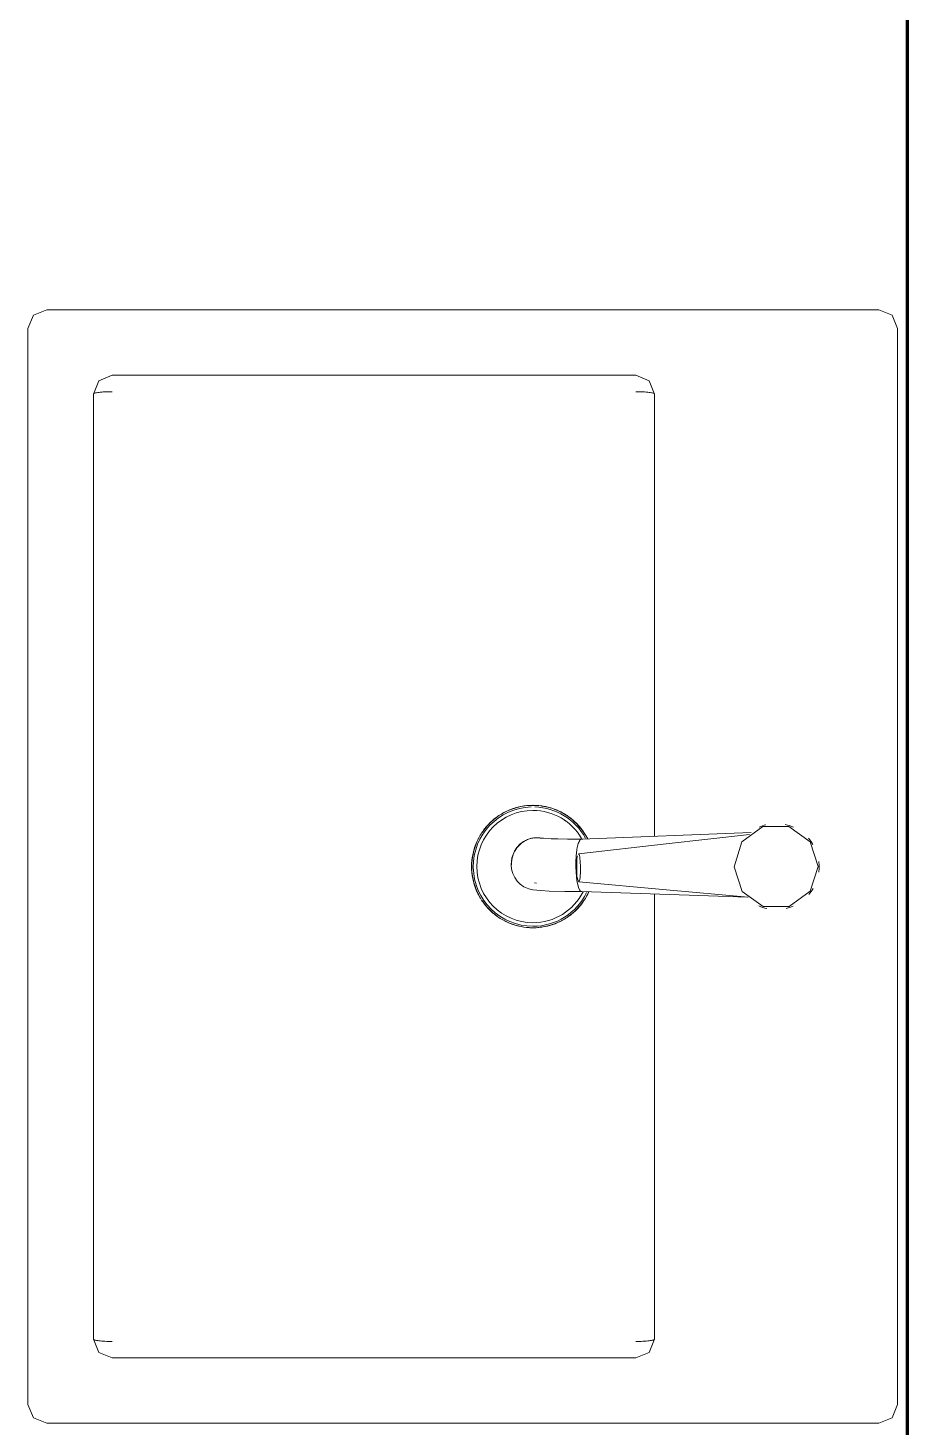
# Model space of a CAD drawing. Header units: millimetres. Extents: x -43239 to -23104, y -13901 to 9341.
# Drawn here: x -26483 to -26013, y -3365 to -2617 of the extents above; entities that cross this region are included whole.
import ezdxf

# ---------------------------------------------------------------- set-up
doc = ezdxf.new("R2010")
doc.units = ezdxf.units.MM
for name, color, linetype, lineweight in [('A-GENM', 13, 'Continuous', 9), ('A-WALL', 113, 'Continuous', 18), ('G-IMPT', 8, 'Continuous', 9)]:
    doc.layers.add(name, color=color, linetype=linetype, lineweight=lineweight)

# ---------------------------------------------------------------- blocks, each defined once
blk = doc.blocks.new('DURAVIT_045260-Vero-Above-Counter-Bathroom-Sink - Default-V4-Comedor')
at = {"layer": 'A-GENM'}
blk.add_line((-3.22, 23.41), (4.57, 23.47), dxfattribs=at)
at = {"layer": 'A-GENM', "flags": 128}
for points in [[(-6.83, 24.37), (-12.07, 71.22), (-17.07, 115.85)], [(16.29, 115.01), (12.38, 71.43), (8.17, 24.5)]]:
    blk.add_lwpolyline(points, dxfattribs=at)
at = {"layer": 'A-GENM'}
for centre, radius, start, end in [((0, 130), 23, 120.97647, 131.03131), ((0, 130), 23, 90.20049, 96.59884), ((0, 130), 23, 82.43191, 90.20049), ((0, 130), 23, 49.33096, 59.42451), ((0, 130), 23, 156.18914, 167.60811), ((0, 130), 23, 13.71013, 23.32591), ((0, 130), 23, 193.71013, 203.32591), ((0, 130), 23, 336.18914, 347.60811), ((0, 0), 31.9, 118.55276, 178.13266), ((0, 0), 30, 120, 180), ((0, 0), 32.7, 126.31761, 142.07348), ((0, 0), 32.7, 123.76574, 125.79563), ((0, 0), 30, 0, 63.36528), ((0, 0), 32.7, 62.54173, 65.45949), ((0, 0), 31.9, 0, 64.12224), ((0, 0), 32.7, 35.25229, 56.15425), ((0, 0), 32.7, 152.74909, 155.08552), ((0, 0), 30, 144, 146.79224), ((0, 0), 30, 33.20776, 36), ((0, 0), 32.7, 156.37737, 171.75962), ((0, 0), 32.7, 25.6103, 27.19505), ((0, 0), 32.7, 4.51682, 23.07214), ((0, 0), 32.7, 172.59092, 180), ((0, 0), 31.9, 181.60864, 0), ((0, 0), 30, 180, 270), ((0, 0), 30, 270, 360), ((0, 0), 32.7, 180, 183.87833), ((0, 0), 32.7, 185.336, 202.14729), ((0, 0), 32.7, 336.50188, 356.50858), ((0, 0), 32.7, 204.62584, 207.26709), ((0, 0), 32.7, 215.25229, 236.29011), ((0, 0), 30, 213.20776, 216), ((0, 0), 32.7, 303.80429, 324.74771), ((0, 0), 30, 324, 326.79224), ((0, 0), 32.7, 243.29542, 267.0709), ((0, 0), 32.7, 286.31502, 295.57174), ((0, 0), 32.7, 296.38447, 297.47312), ((0, 0), 32.7, 267.21171, 286.18459)]:
    blk.add_arc(centre, radius, start, end, dxfattribs=at)
for centre, major_axis, ratio, start_param, end_param in [((-3.29, 30.35), (-6.95, 0.87), 0.991538, 1.345042, 1.705775), ((-0.6, 26.08), (14, 0.04), 0.225587, 4.77027, 6.282796), ((4.5, 30.42), (-6.95, 0.87), 0.991538, 1.705775, 2.066508), ((4.5, 30.42), (-6.95, 0.87), 0.991538, 2.117338, 2.246874)]:
    blk.add_ellipse(centre, major_axis=major_axis, ratio=ratio, start_param=start_param, end_param=end_param, dxfattribs=at)
for points in [[(-252.74, 64.81), (-252.83, 64.68), (-252.98, 64.3), (-253.2, 63.36), (-253.4, 62.12), (-253.55, 60.59), (-253.67, 58.85), (-253.74, 56.96), (-253.76, 55.65), (-253.76, 55)], [(253.78, 55), (253.78, 55.65), (253.76, 56.96), (253.69, 58.85), (253.57, 60.59), (253.41, 62.12), (253.22, 63.36), (252.99, 64.3), (252.83, 64.68), (252.75, 64.81)], [(14.44, 29.45), (14.16, 29.58), (13.89, 29.71), (13.61, 29.84)], [(-31.71, 8.14), (-32.6, 4.63), (-32.91, 0.96), (-32.62, -2.66)], [(32.72, 0), (32.72, 0.53), (32.71, 1.07), (32.68, 1.65)], [(32.7, -1.02), (32.71, -0.67), (32.72, -0.34), (32.72, 0)], [(-31.84, -7.58), (-31.18, -10.36), (-30.16, -13.05), (-28.82, -15.55)], [(-25.47, -20.61), (-23.95, -22.49), (-22.22, -24.2), (-20.35, -25.7)], [(-15.17, -29.08), (-13.06, -30.19), (-10.84, -31.05), (-8.58, -31.67)], [(-2.29, -32.74), (-0.14, -32.88), (2, -32.82), (4.09, -32.56)], [(-253.76, -225), (-253.76, -225.65), (-253.74, -226.96), (-253.67, -228.85), (-253.55, -230.59), (-253.4, -232.12), (-253.2, -233.36), (-252.98, -234.3), (-252.83, -234.68), (-252.74, -234.81)], [(252.75, -234.81), (252.83, -234.68), (252.99, -234.3), (253.22, -233.36), (253.41, -232.12), (253.57, -230.59), (253.69, -228.85), (253.76, -226.96), (253.78, -225.65), (253.78, -225)]]:
    blk.add_open_spline(points, degree=3, dxfattribs=at)
for points, knots in [([(-32.74, -0.01), (-32.74, 4.27), (-31.46, 10.74), (-27.42, 18.32), (-23.3, 23.36), (-18.99, 26.91), (-15.99, 28.67), (-14.82, 29.27)], [0, 0, 0, 0, 0.125, 0.1875, 0.25, 0.3125, 0.3506078, 0.3506078, 0.3506078, 0.3506078]), ([(-14.92, 29.21), (-17.97, 27.64), (-24.45, 22.93), (-28.92, 16.01), (-30.55, 11.78)], [0.6629349, 0.6629349, 0.6629349, 0.6629349, 0.75, 0.8616084, 0.8616084, 0.8616084, 0.8616084]), ([(-14.51, 26.41), (-14.6, 26.23), (-14.65, 25.87), (-14.29, 25.32), (-13.52, 24.74), (-12.35, 24.21), (-10.83, 23.79), (-9, 23.45), (-6.91, 23.2), (-3.88, 22.99), (-1.41, 22.92), (0.22, 22.93)], [0.4444444, 0.4444444, 0.4444444, 0.4444444, 0.5, 0.5555556, 0.6111111, 0.6666667, 0.7222222, 0.7777778, 0.8333333, 0.8888889, 1, 1, 1, 1]), ([(0.79, 25.4), (-0.33, 25.39), (-2.58, 25.3), (-5.09, 25.03), (-6.5, 24.69), (-6.82, 24.47), (-6.83, 24.37)], [0, 0, 0, 0, 0.285714, 0.571429, 0.785714, 1, 1, 1, 1]), ([(8.17, 24.5), (8.18, 24.64), (7.71, 24.93), (5.78, 25.23), (3.31, 25.38), (1.63, 25.41), (0.79, 25.4)], [0, 0, 0, 0, 0.285714, 0.571429, 0.785714, 1, 1, 1, 1]), ([(13.48, 29.91), (15.12, 29.17), (18.56, 27.25), (23.3, 23.34), (27.39, 18.35), (30.44, 12.62), (32.3, 6.45), (32.73, 2.13), (32.73, 0)], [0.6350542, 0.6350542, 0.6350542, 0.6350542, 0.6875, 0.75, 0.8125, 0.875, 0.9375, 1, 1, 1, 1]), ([(24.53, 21.72), (23.56, 22.82), (22.04, 24.33), (20.38, 25.68), (19.83, 26.1)], [0.27055778, 0.27055778, 0.27055778, 0.27055778, 0.3125, 0.33259729, 0.33259729, 0.33259729, 0.33259729]), ([(31.03, 10.41), (30.6, 11.69), (29.82, 13.65), (28.8, 15.58), (28.44, 16.21)], [0.14617675, 0.14617675, 0.14617675, 0.14617675, 0.1875, 0.20749747, 0.20749747, 0.20749747, 0.20749747]), ([(32.73, 0), (32.73, -4.27), (31.45, -10.7), (27.43, -18.29), (23.31, -23.33), (18.36, -27.42), (12.63, -30.51), (6.49, -32.39), (0.01, -33.03), (-6.38, -32.41), (-12.61, -30.52), (-18.27, -27.49), (-23.3, -23.36), (-27.38, -18.38), (-30.44, -12.64), (-32.31, -6.49), (-32.74, -2.16), (-32.74, -0.01)], [0, 0, 0, 0, 0.125, 0.1875, 0.25, 0.3125, 0.375, 0.4375, 0.5, 0.5625, 0.625, 0.6875, 0.75, 0.8125, 0.875, 0.9375, 1, 1, 1, 1]), ([(-0.96, -11.52), (-2.58, -11.54), (-5.86, -11.05), (-10.24, -8.74), (-12.98, -5.77), (-14.47, -2.93), (-15.18, -0.65), (-15.46, 1.64), (-15.36, 3.38), (-15.19, 4.36), (-15.15, 4.56)], [0, 0, 0, 0, 0.1111111, 0.2222222, 0.3333333, 0.3888889, 0.4444444, 0.5, 0.5555556, 0.57079, 0.57079, 0.57079, 0.57079]), ([(29.05, -15.09), (29.48, -14.26), (30.27, -12.56), (30.88, -10.88), (31.14, -10.05)], [0.78372314, 0.78372314, 0.78372314, 0.78372314, 0.8125, 0.84217662, 0.84217662, 0.84217662, 0.84217662]), ([(21.03, -25.14), (21.93, -24.39), (23.33, -23.06), (24.65, -21.59), (25.14, -21)], [0.65020264, 0.65020264, 0.65020264, 0.65020264, 0.6875, 0.71138778, 0.71138778, 0.71138778, 0.71138778]), ([(10.03, -31.24), (11.38, -30.8), (13.33, -30.03), (15.16, -29.09), (15.75, -28.76)], [0.52012678, 0.52012678, 0.52012678, 0.52012678, 0.5625, 0.58327766, 0.58327766, 0.58327766, 0.58327766])]:
    blk.add_open_spline(points, degree=3, knots=knots, dxfattribs=at)
at = {"layer": 'G-IMPT'}
for p, q in [((287.5, 195), (-287.5, 195)), ((-297.5, 185), (-297.5, -260)), ((297.5, -260), (297.5, 185)), ((-18.13, 116.71), (-14.6, 26.02)), ((13.4, 26.09), (16.31, 114.69)), ((-252.5, 65), (-16.08, 65)), ((14.64, 65), (252.5, 65)), ((-262.5, -225), (-262.5, 55)), ((262.5, 55), (262.5, -225)), ((8.65, 0.8), (8.82, 1.81)), ((252.5, -235), (-252.5, -235)), ((-287.5, -270), (287.5, -270))]:
    blk.add_line(p, q, dxfattribs=at)
at = {"layer": 'G-IMPT', "flags": 128}
for points in [[(-287.5, 195), (-294.57, 192.07), (-297.5, 185)], [(297.5, 185), (294.57, 192.07), (287.5, 195)], [(-0.08, 152.5), (-13.29, 148.16), (-21.42, 136.88), (-21.37, 122.97), (-13.16, 111.75), (0.08, 107.5)], [(0.08, 107.5), (13.29, 111.84), (21.42, 123.12), (21.37, 137.03), (13.16, 148.25), (-0.08, 152.5)], [(-262.5, 55), (-259.57, 62.07), (-252.5, 65)], [(252.5, 65), (259.57, 62.07), (262.5, 55)], [(-14.6, 26.05), (-14.64, 18.52), (-14.74, 13.24), (-14.86, 9.78), (-15.1, 5.71), (-15.21, 4.4), (-15.29, 3.75)], [(12.45, -0.08), (12.87, 4.18), (13.12, 8.72), (13.35, 17.02), (13.4, 26.12)], [(-15.29, 3.76), (-15.39, 1.48), (-15.09, -0.79), (-14.4, -2.99), (-13.33, -5.06), (-11.91, -6.93), (-10.18, -8.55), (-8.18, -9.87), (-4.61, -11.24), (-1, -11.63)], [(-0.99, -11.63), (1.41, -11.39), (3.71, -10.76), (5.86, -9.75), (7.8, -8.4), (9.46, -6.76), (10.77, -4.91), (11.98, -2.18), (12.45, -0.09)], [(-252.5, -235), (-259.57, -232.07), (-262.5, -225)], [(262.5, -225), (259.57, -232.07), (252.5, -235)], [(-297.5, -260), (-294.57, -267.07), (-287.5, -270)], [(287.5, -270), (294.57, -267.07), (297.5, -260)]]:
    blk.add_lwpolyline(points, dxfattribs=at)

msp = doc.modelspace()

# ---------------------------------------------------------------- linework, layer by layer
at = {"layer": 'A-WALL', "lineweight": 70}
msp.add_line((-26013.13, -666.68), (-26013.13, -4065.18), dxfattribs=at)

# ---------------------------------------------------------------- block references
at = {"layer": 'A-GENM', "rotation": 270.0000000000002}
msp.add_blockref('DURAVIT_045260-Vero-Above-Counter-Bathroom-Sink - Default-V4-Comedor', (-26213.13, -3065.18), dxfattribs=at)

doc.saveas('drawing.dxf')
